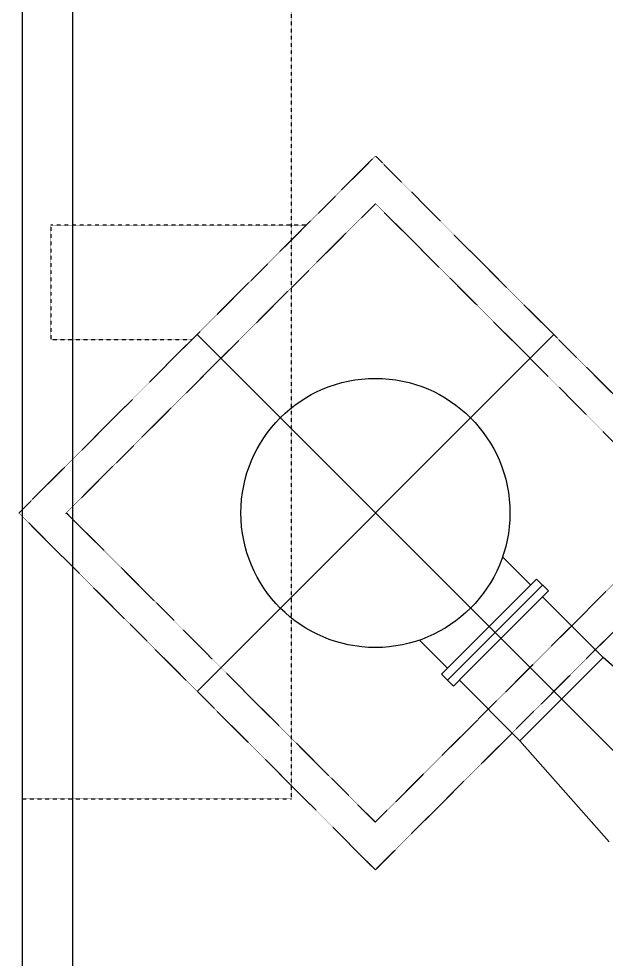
# Model space of a CAD drawing. Header units: inches. Extents: x 72602 to 350810, y -122122 to 43597.
# Drawn here: x 302391 to 304138, y 15845 to 18640 of the extents above; entities that cross this region are included whole.
import ezdxf

# ---------------------------------------------------------------- set-up
doc = ezdxf.new("R2010")
doc.units = ezdxf.units.IN
doc.header["$MEASUREMENT"] = 0
doc.linetypes.add('HIDDEN', pattern=[0.375, 0.25, -0.125])
doc.layers.add('M-X-BKGD', color=8, linetype='Continuous')

msp = doc.modelspace()

# ---------------------------------------------------------------- linework, layer by layer
at = {"layer": 'M-X-BKGD', "linetype": 'HIDDEN', "ltscale": 0.4}
for p, q in [((303201.5, 16321.6), (303201.5, 24271.6)), ((303201.5, 16321.6), (303201.5, 24271.6)), ((302390.9, 17171.6), (303451.5, 18232.3)), ((302390.9, 17171.6), (303451.5, 18232.3)), ((303451.5, 18232.3), (304512.2, 17171.6)), ((303451.5, 18232.3), (304512.2, 17171.6)), ((302529.2, 17168.5), (303451.5, 18090.8)), ((302529.2, 17168.5), (303451.5, 18090.8)), ((303451.5, 18090.8), (304370.8, 17171.6)), ((303451.5, 18090.8), (304370.8, 17171.6)), ((303246.5, 18027.2), (302486.5, 18027.2)), ((302486.5, 18027.2), (302486.5, 17687.2)), ((303246.5, 18027.2), (302486.5, 18027.2)), ((302486.5, 18027.2), (302486.5, 17687.2)), ((302486.5, 17687.2), (302906.5, 17687.2)), ((302486.5, 17687.2), (302906.5, 17687.2)), ((303451.5, 16110.9), (302390.9, 17171.6)), ((303451.5, 16110.9), (302390.9, 17171.6)), ((303451.5, 16252.4), (302532.3, 17171.6)), ((303451.5, 16252.4), (302532.3, 17171.6)), ((304512.2, 17171.6), (303451.5, 16110.9)), ((304370.8, 17171.6), (303451.5, 16252.4)), ((304512.2, 17171.6), (303451.5, 16110.9)), ((304370.8, 17171.6), (303451.5, 16252.4)), ((302401.5, 16321.6), (303201.5, 16321.6)), ((302401.5, 16321.6), (303201.5, 16321.6))]:
    msp.add_line(p, q, dxfattribs=at)
at = {"layer": 'M-X-BKGD', "ltscale": 0.4}
for p, q in [((302401.5, 14471.6), (302401.5, 23871.6)), ((302401.5, 14471.6), (302401.5, 23871.6)), ((302551.5, 14471.6), (302551.5, 23871.6)), ((302551.5, 14471.6), (302551.5, 23871.6))]:
    msp.add_line(p, q, dxfattribs=at)
at = {"layer": 'M-X-BKGD', "ltscale": 0.003}
for p, q in [((303981.9, 17701.9), (302921, 16641)), ((303981.9, 17701.9), (302921, 16641)), ((302921.2, 17701.9), (306788.5, 13834.6)), ((302921.2, 17701.9), (306788.5, 13834.6))]:
    msp.add_line(p, q, dxfattribs=at)
at = {"layer": 'M-X-BKGD'}
for p, q in [((303913.3, 16957.4), (303829.6, 17041)), ((303913.3, 16957.4), (303829.6, 17041)), ((303930.9, 16975), (303895.6, 16939.7)), ((303930.9, 16975), (303895.6, 16939.7)), ((303966.3, 16939.7), (303930.9, 16975)), ((303966.3, 16939.7), (303930.9, 16975)), ((303948.6, 16957.4), (303665.8, 16674.5)), ((303948.6, 16957.4), (303665.8, 16674.5)), ((303895.6, 16939.7), (303683.5, 16727.6)), ((303895.6, 16939.7), (303683.5, 16727.6)), ((303930.9, 16904.3), (303966.3, 16939.7)), ((303930.9, 16904.3), (303966.3, 16939.7)), ((304129.1, 16741.5), (303948.6, 16922)), ((304129.1, 16741.5), (303948.6, 16922)), ((303930.9, 16904.3), (303718.8, 16692.2)), ((303930.9, 16904.3), (303718.8, 16692.2)), ((303665.8, 16709.9), (303582.1, 16793.5)), ((303665.8, 16709.9), (303582.1, 16793.5)), ((303648.1, 16692.2), (303683.5, 16727.6)), ((303648.1, 16692.2), (303683.5, 16727.6)), ((303881.3, 16494.4), (304129.1, 16741.5)), ((303881.3, 16494.4), (304129.1, 16741.5)), ((304429.7, 16476.3), (304129.1, 16741.5)), ((304429.7, 16476.3), (304129.1, 16741.5)), ((303683.5, 16656.8), (303648.1, 16692.2)), ((303683.5, 16656.8), (303648.1, 16692.2)), ((303718.8, 16692.2), (303683.5, 16656.8)), ((303718.8, 16692.2), (303683.5, 16656.8)), ((303881.3, 16494.4), (303701.1, 16674.5)), ((303881.3, 16494.4), (303701.1, 16674.5)), ((304146.4, 16193.9), (303881.3, 16494.4)), ((304146.4, 16193.9), (303881.3, 16494.4))]:
    msp.add_line(p, q, dxfattribs=at)
msp.add_circle((303451.5, 17171.6), 400, dxfattribs=at)
msp.add_circle((303451.5, 17171.6), 400, dxfattribs=at)

doc.saveas('drawing.dxf')
